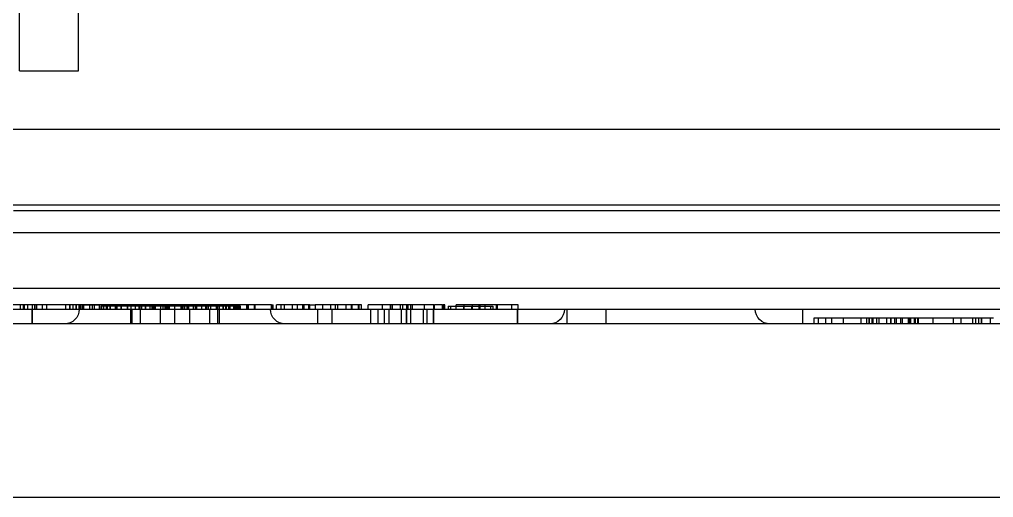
# Model space of a CAD drawing. Extents: x 0 to 226, y 0 to 271.
# Drawn here: x 147.72 to 180.84, y 0 to 16.24 of the extents above; entities that cross this region are included whole.
import ezdxf

# ---------------------------------------------------------------- set-up
doc = ezdxf.new("R2010")
doc.units = 0
doc.layers.add('-15N-THT. THIẾT BỊ ĐÓNG MỞ', color=40, linetype='CONTINUOUS')

# ---------------------------------------------------------------- blocks, each defined once
blk = doc.blocks.new('06 - N - SC VSD CHIẾU TRÊN ATV630D30~D45N4')
at = {"layer": '-15N-THT. THIẾT BỊ ĐÓNG MỞ'}
for p, q in [((36.72, -256.5), (36.72, -236)), ((34.72, -256.5), (34.72, -251.208)), ((34.72, -256.5), (36.72, -256.5)), ((34.72, -256.5), (34.72, -256.5)), ((36.72, -256.5), (36.72, -256.5)), ((103.402, -258.5), (-103.412, -258.5)), ((-78.244, -261.05), (78.234, -261.05)), ((34.52, -261.242), (104.989, -261.242)), ((-104.264, -262), (104.99, -262)), ((69.79, -263.9), (10.2, -263.9)), ((2.9, -264.6), (77.09, -264.6)), ((38.517, -264.45), (33.935, -264.45)), ((34.751, -264.6), (34.751, -264.45)), ((34.856, -264.6), (34.856, -264.45)), ((34.885, -264.6), (34.885, -264.45)), ((34.893, -264.6), (34.893, -264.45)), ((35.001, -264.6), (35.001, -264.45)), ((35.15, -264.6), (35.15, -264.622)), ((35.15, -264.622), (35.15, -264.645)), ((35.16, -264.6), (35.16, -264.45)), ((35.241, -264.6), (35.241, -264.45)), ((35.296, -264.6), (35.296, -264.45)), ((35.307, -264.6), (35.307, -264.45)), ((35.504, -264.6), (35.504, -264.45)), ((35.646, -264.45), (35.646, -264.45)), ((35.646, -264.6), (35.646, -264.45)), ((36.295, -264.6), (36.295, -264.45)), ((36.428, -264.45), (36.428, -264.45)), ((36.428, -264.6), (36.428, -264.45)), ((36.445, -264.6), (36.445, -264.45)), ((36.544, -264.6), (36.544, -264.45)), ((36.648, -264.6), (36.648, -264.45)), ((36.659, -264.6), (36.659, -264.45)), ((36.749, -264.6), (36.749, -264.45)), ((36.798, -264.45), (36.798, -264.45)), ((36.798, -264.6), (36.798, -264.45)), ((36.798, -264.6), (36.798, -264.6)), ((36.819, -264.6), (36.819, -264.45)), ((36.871, -264.45), (37.673, -264.45)), ((36.871, -264.6), (36.871, -264.45)), ((36.903, -264.6), (36.903, -264.45)), ((37.106, -264.6), (37.106, -264.45)), ((37.203, -264.6), (37.203, -264.45)), ((37.254, -264.45), (37.254, -264.6)), ((37.445, -264.6), (37.445, -264.45)), ((41.219, -264.5), (37.5, -264.5)), ((37.5, -264.5), (37.5, -264.6)), ((37.5, -264.6), (37.5, -264.5)), ((37.5, -264.6), (37.5, -264.5)), ((37.574, -264.5), (37.574, -264.6)), ((37.577, -264.5), (37.577, -264.6)), ((37.579, -264.45), (37.579, -264.6)), ((37.58, -264.45), (37.58, -264.45)), ((37.58, -264.6), (37.58, -264.45)), ((37.673, -264.6), (37.673, -264.45)), ((37.712, -264.6), (37.712, -264.45)), ((37.795, -264.5), (37.795, -264.6)), ((37.804, -264.5), (37.804, -264.6)), ((37.984, -264.6), (37.984, -264.5)), ((37.984, -264.6), (37.984, -264.5)), ((37.985, -264.5), (37.985, -264.6)), ((38.034, -264.5), (38.034, -264.6)), ((38.034, -264.5), (38.034, -264.6)), ((38.162, -264.5), (38.162, -264.6)), ((38.165, -264.5), (38.165, -264.6)), ((38.173, -264.5), (38.173, -264.6)), ((38.178, -264.5), (38.178, -264.6)), ((38.382, -264.5), (38.382, -264.6)), ((38.39, -264.5), (38.39, -264.6)), ((38.391, -264.6), (38.391, -264.45)), ((38.492, -264.6), (38.492, -265.1)), ((38.517, -264.45), (38.517, -264.45)), ((40.474, -264.45), (38.517, -264.45)), ((38.517, -264.45), (38.517, -264.45)), ((38.517, -264.6), (38.517, -264.45)), ((38.517, -264.6), (38.517, -264.45)), ((38.544, -264.6), (38.544, -265.1)), ((38.648, -264.5), (38.648, -264.6)), ((38.654, -264.5), (38.654, -264.6)), ((38.657, -264.5), (38.657, -264.6)), ((38.781, -264.5), (38.781, -264.6)), ((38.818, -264.6), (38.818, -265.1)), ((38.822, -264.45), (38.822, -264.45)), ((38.822, -264.6), (38.822, -264.45)), ((38.869, -264.5), (38.869, -264.6)), ((38.991, -264.5), (38.991, -264.6)), ((38.991, -264.6), (39.327, -264.6)), ((39.003, -264.5), (39.003, -264.6)), ((39.151, -264.5), (39.151, -264.6)), ((39.236, -264.6), (39.236, -264.5)), ((39.242, -264.5), (39.242, -264.6)), ((39.277, -264.6), (39.277, -264.5)), ((39.293, -264.5), (39.293, -264.6)), ((39.299, -264.45), (39.299, -264.45)), ((39.299, -264.6), (39.299, -264.45)), ((39.327, -264.5), (39.327, -264.6)), ((39.327, -264.6), (39.327, -264.5)), ((39.5, -264.6), (39.5, -265.1)), ((39.515, -264.5), (39.515, -264.6)), ((39.608, -264.6), (39.608, -264.45)), ((39.676, -264.6), (39.676, -264.5)), ((39.699, -264.45), (39.699, -264.45)), ((39.699, -264.6), (39.699, -264.45)), ((39.699, -264.6), (39.699, -264.6)), ((39.731, -264.45), (39.731, -264.45)), ((39.731, -264.6), (39.731, -264.45)), ((39.737, -264.5), (39.737, -264.6)), ((39.759, -264.45), (39.759, -264.45)), ((39.759, -264.6), (39.759, -264.45)), ((39.759, -264.6), (39.759, -264.6)), ((39.788, -264.6), (39.788, -264.5)), ((39.811, -264.5), (39.811, -264.6)), ((39.812, -264.6), (39.812, -264.5)), ((40, -265.1), (40, -264.5)), ((40.212, -264.6), (40.212, -264.5)), ((40.224, -264.5), (40.224, -264.5)), ((40.224, -264.6), (40.224, -264.5)), ((40.224, -264.6), (40.224, -264.6)), ((40.228, -264.6), (40.228, -264.5)), ((40.255, -264.6), (40.255, -264.5)), ((40.286, -264.6), (40.286, -264.5)), ((40.342, -264.6), (40.342, -264.5)), ((40.419, -264.6), (40.419, -264.45)), ((40.436, -264.6), (40.436, -264.45)), ((40.46, -264.6), (40.46, -264.5)), ((40.474, -264.45), (40.474, -264.45)), ((42.713, -264.45), (40.474, -264.45)), ((40.474, -264.6), (40.474, -264.45)), ((40.474, -264.6), (40.474, -264.6)), ((40.5, -264.6), (40.5, -265.1)), ((40.634, -264.6), (40.634, -264.5)), ((40.634, -264.6), (40.634, -264.5)), ((40.702, -264.5), (40.702, -264.5)), ((40.702, -264.6), (40.702, -264.5)), ((40.707, -264.5), (40.707, -264.6)), ((40.753, -264.45), (40.753, -264.45)), ((40.753, -264.6), (40.753, -264.45)), ((40.923, -264.6), (40.923, -264.45)), ((41.053, -264.6), (41.053, -264.45)), ((41.093, -264.6), (41.093, -264.5)), ((41.131, -264.5), (41.131, -264.6)), ((41.182, -264.6), (41.182, -265.1)), ((42.234, -264.5), (41.219, -264.5)), ((41.219, -264.5), (41.219, -264.6)), ((41.423, -264.6), (41.423, -264.5)), ((41.456, -264.6), (41.456, -265.1)), ((41.468, -264.6), (41.468, -264.45)), ((41.468, -264.6), (41.468, -264.45)), ((41.508, -264.6), (41.508, -265.1)), ((41.517, -264.6), (41.517, -264.45)), ((41.64, -264.6), (41.64, -264.5)), ((41.658, -264.6), (41.658, -264.5)), ((41.735, -264.6), (41.735, -264.5)), ((41.746, -264.6), (41.746, -264.45)), ((41.751, -264.6), (41.751, -264.45)), ((41.754, -264.6), (41.754, -264.5)), ((41.842, -264.6), (41.842, -264.5)), ((41.881, -264.6), (41.881, -264.5)), ((42.004, -264.6), (42.004, -264.5)), ((42.004, -264.6), (42.004, -264.5)), ((42.047, -264.6), (42.047, -264.5)), ((42.092, -264.6), (42.092, -264.5)), ((42.112, -264.6), (42.112, -264.5)), ((42.132, -264.6), (42.132, -264.45)), ((42.149, -264.6), (42.149, -264.45)), ((42.164, -264.45), (42.164, -264.45)), ((42.164, -264.6), (42.164, -264.45)), ((42.164, -264.6), (42.164, -264.6)), ((42.171, -264.6), (42.171, -264.5)), ((42.198, -264.6), (42.198, -264.5)), ((42.208, -264.6), (42.208, -264.45)), ((42.21, -264.6), (42.21, -264.45)), ((42.234, -264.6), (42.234, -264.5)), ((42.455, -264.6), (42.455, -264.45)), ((42.461, -264.6), (42.461, -264.45)), ((42.475, -264.6), (42.475, -264.45)), ((42.51, -264.45), (42.51, -264.45)), ((42.51, -264.6), (42.51, -264.45)), ((42.51, -264.6), (42.51, -264.6)), ((42.738, -264.45), (42.713, -264.45)), ((42.713, -264.45), (42.713, -264.45)), ((42.713, -264.6), (42.713, -264.45)), ((42.713, -264.6), (42.713, -264.6)), ((43.293, -264.45), (42.738, -264.45)), ((42.738, -264.6), (42.738, -264.45)), ((43.293, -264.45), (43.349, -264.45)), ((43.293, -264.45), (43.293, -264.45)), ((43.293, -264.6), (43.293, -264.45)), ((43.329, -264.6), (43.329, -264.45)), ((43.349, -264.6), (43.349, -264.45)), ((44.588, -264.45), (43.454, -264.45)), ((43.454, -264.6), (43.454, -264.45)), ((43.612, -264.6), (43.612, -264.45)), ((43.736, -264.6), (43.736, -264.45)), ((43.999, -264.6), (43.999, -264.45)), ((44.168, -264.6), (44.168, -264.45)), ((44.349, -264.6), (44.349, -264.45)), ((44.402, -264.6), (44.402, -264.45)), ((44.557, -264.45), (44.557, -264.45)), ((44.557, -264.6), (44.557, -264.45)), ((44.557, -264.6), (44.557, -264.6)), ((44.588, -264.45), (44.774, -264.45)), ((44.588, -264.45), (44.588, -264.45)), ((44.588, -264.6), (44.588, -264.45)), ((46.345, -264.45), (44.774, -264.45)), ((44.774, -264.45), (44.774, -264.6)), ((44.85, -264.6), (44.85, -264.622)), ((44.85, -264.622), (44.85, -264.645)), ((45.029, -264.6), (45.029, -264.45)), ((45.302, -264.6), (45.302, -264.45)), ((45.339, -264.6), (45.339, -265.1)), ((45.468, -264.45), (45.468, -264.45)), ((45.468, -264.6), (45.468, -264.45)), ((45.468, -264.6), (45.468, -264.6)), ((45.548, -264.45), (45.548, -264.45)), ((45.548, -264.6), (45.548, -264.45)), ((45.826, -264.45), (45.826, -264.45)), ((45.826, -264.6), (45.826, -264.45)), ((45.826, -264.6), (45.826, -264.6)), ((46.005, -264.6), (46.005, -264.45)), ((46.027, -264.6), (46.027, -264.45)), ((46.25, -264.45), (46.25, -264.45)), ((46.25, -264.6), (46.25, -264.45)), ((46.25, -264.6), (46.25, -264.6)), ((46.273, -264.45), (46.273, -264.45)), ((46.273, -264.6), (46.273, -264.45)), ((46.273, -264.6), (46.273, -264.6)), ((46.345, -264.45), (46.345, -264.45)), ((46.345, -264.6), (46.345, -264.45)), ((46.345, -264.6), (46.345, -264.6)), ((47.06, -264.45), (46.58, -264.45)), ((46.58, -264.6), (46.58, -264.45)), ((46.661, -265.1), (46.661, -264.6)), ((46.902, -264.6), (46.902, -265.1)), ((47.06, -264.45), (47.06, -264.45)), ((48.805, -264.45), (47.06, -264.45)), ((47.06, -264.6), (47.06, -264.45)), ((47.06, -264.6), (47.06, -264.6)), ((47.124, -264.6), (47.124, -265.1)), ((47.28, -264.6), (47.28, -265.1)), ((47.338, -264.45), (47.338, -264.45)), ((47.338, -264.6), (47.338, -264.45)), ((47.338, -264.6), (47.338, -264.6)), ((47.391, -264.6), (47.391, -264.45)), ((47.407, -264.6), (47.407, -264.45)), ((47.68, -264.6), (47.68, -264.45)), ((47.7, -264.6), (47.7, -265.1)), ((47.752, -264.6), (47.752, -264.45)), ((47.864, -264.6), (47.864, -265.1)), ((47.874, -264.6), (47.874, -265.1)), ((47.894, -264.6), (47.894, -264.45)), ((47.941, -264.6), (47.941, -264.45)), ((48.024, -264.6), (48.024, -264.45)), ((48.028, -265.1), (48.028, -264.6)), ((48.088, -264.6), (48.088, -264.45)), ((48.453, -265.1), (48.453, -264.6)), ((48.49, -264.6), (48.49, -264.45)), ((48.578, -265.1), (48.578, -264.6)), ((48.79, -264.6), (48.79, -265.1)), ((48.8, -264.6), (48.8, -265.1)), ((48.805, -264.45), (48.842, -264.45)), ((48.805, -264.6), (48.805, -264.45)), ((48.812, -264.6), (48.812, -264.45)), ((48.827, -264.45), (48.827, -264.45)), ((49.105, -264.45), (48.827, -264.45)), ((48.827, -264.6), (48.827, -264.45)), ((48.827, -264.6), (48.827, -264.6)), ((49.105, -264.45), (49.122, -264.45)), ((49.105, -264.45), (49.105, -264.45)), ((49.105, -264.6), (49.105, -264.45)), ((49.115, -264.6), (49.115, -264.45)), ((49.136, -264.45), (49.122, -264.45)), ((49.122, -264.6), (49.122, -264.45)), ((49.136, -264.45), (49.136, -264.45)), ((49.179, -264.45), (49.136, -264.45)), ((49.136, -264.6), (49.136, -264.45)), ((49.136, -264.6), (49.136, -264.6)), ((49.181, -264.45), (49.179, -264.45)), ((49.179, -264.6), (49.179, -264.45)), ((49.181, -264.6), (49.181, -264.45)), ((49.3, -264.5), (50.819, -264.5)), ((49.3, -264.5), (49.3, -264.6)), ((49.388, -264.6), (49.388, -264.5)), ((49.566, -264.45), (49.566, -264.45)), ((51.672, -264.45), (49.566, -264.45)), ((49.566, -264.6), (49.566, -264.45)), ((49.566, -264.6), (49.566, -264.6)), ((49.812, -264.5), (49.812, -264.6)), ((49.837, -264.6), (49.837, -264.45)), ((50.095, -264.6), (50.095, -264.5)), ((50.122, -264.6), (50.122, -264.45)), ((50.349, -264.45), (50.349, -264.45)), ((50.349, -264.6), (50.349, -264.45)), ((50.384, -264.6), (50.384, -264.45)), ((50.552, -264.6), (50.552, -264.45)), ((50.731, -264.5), (50.731, -264.6)), ((50.819, -264.5), (50.819, -264.6)), ((50.942, -264.45), (50.942, -264.45)), ((50.942, -264.6), (50.942, -264.45)), ((50.942, -264.6), (50.942, -264.6)), ((50.974, -264.45), (50.974, -264.45)), ((50.974, -264.6), (50.974, -264.45)), ((51.457, -264.6), (51.457, -264.45)), ((51.65, -264.6), (51.65, -264.622)), ((51.65, -264.622), (51.65, -264.645)), ((51.672, -264.6), (51.672, -264.45)), ((53.339, -265.1), (53.339, -264.6)), ((54.671, -265.1), (54.671, -264.6)), ((61.34, -264.6), (61.34, -264.622)), ((61.34, -264.622), (61.34, -264.645)), ((35.15, -264.645), (35.15, -264.667)), ((35.15, -264.667), (35.15, -264.689)), ((35.15, -264.689), (35.15, -264.711)), ((35.15, -264.711), (35.15, -264.733)), ((35.15, -264.733), (35.15, -264.755)), ((35.15, -264.755), (35.15, -264.776)), ((35.15, -264.776), (35.15, -264.797)), ((35.15, -264.797), (35.15, -264.817)), ((35.15, -264.817), (35.15, -264.837)), ((35.15, -264.837), (35.15, -264.857)), ((35.15, -264.857), (35.15, -264.876)), ((35.15, -264.876), (35.15, -264.894)), ((35.15, -264.894), (35.15, -264.912)), ((35.15, -264.912), (35.15, -264.929)), ((35.15, -264.929), (35.15, -264.946)), ((35.15, -264.946), (35.15, -264.961)), ((35.15, -264.961), (35.15, -264.976)), ((44.85, -264.645), (44.85, -264.667)), ((44.85, -264.667), (44.85, -264.689)), ((44.85, -264.689), (44.85, -264.711)), ((44.85, -264.711), (44.85, -264.733)), ((44.85, -264.733), (44.85, -264.755)), ((44.85, -264.755), (44.85, -264.776)), ((44.85, -264.776), (44.85, -264.797)), ((44.85, -264.797), (44.85, -264.817)), ((44.85, -264.817), (44.85, -264.837)), ((44.85, -264.837), (44.85, -264.857)), ((44.85, -264.857), (44.85, -264.876)), ((44.85, -264.876), (44.85, -264.894)), ((44.85, -264.894), (44.85, -264.912)), ((44.85, -264.912), (44.85, -264.929)), ((44.85, -264.929), (44.85, -264.946)), ((44.85, -264.946), (44.85, -264.961)), ((44.85, -264.961), (44.85, -264.976)), ((51.65, -264.645), (51.65, -264.667)), ((51.65, -264.667), (51.65, -264.689)), ((51.65, -264.689), (51.65, -264.711)), ((51.65, -264.711), (51.65, -264.733)), ((51.65, -264.733), (51.65, -264.755)), ((51.65, -264.755), (51.65, -264.776)), ((51.65, -264.776), (51.65, -264.797)), ((51.65, -264.797), (51.65, -264.817)), ((51.65, -264.817), (51.65, -264.837)), ((51.65, -264.837), (51.65, -264.857)), ((51.65, -264.857), (51.65, -264.876)), ((51.65, -264.876), (51.65, -264.894)), ((51.65, -264.894), (51.65, -264.912)), ((51.65, -264.912), (51.65, -264.929)), ((51.65, -264.929), (51.65, -264.946)), ((51.65, -264.946), (51.65, -264.961)), ((51.65, -264.961), (51.65, -264.976)), ((61.34, -264.645), (61.34, -264.667)), ((61.34, -264.667), (61.34, -264.689)), ((61.34, -264.689), (61.34, -264.711)), ((61.34, -264.711), (61.34, -264.733)), ((61.34, -264.733), (61.34, -264.755)), ((61.34, -264.755), (61.34, -264.776)), ((61.34, -264.776), (61.34, -264.797)), ((61.34, -264.797), (61.34, -264.817)), ((61.34, -264.817), (61.34, -264.837)), ((61.34, -264.837), (61.34, -264.857)), ((61.34, -264.857), (61.34, -264.876)), ((61.34, -264.876), (61.34, -264.894)), ((61.34, -264.894), (61.34, -264.912)), ((61.34, -264.912), (61.34, -264.929)), ((61.34, -264.929), (61.34, -264.946)), ((61.34, -264.946), (61.34, -264.961)), ((61.34, -264.961), (61.34, -264.976)), ((61.74, -264.9), (67.84, -264.9)), ((61.74, -264.9), (61.74, -264.9)), ((61.74, -265.1), (61.74, -264.9)), ((61.883, -265.1), (61.883, -264.9)), ((62.14, -264.9), (62.14, -264.9)), ((62.14, -265.1), (62.14, -264.9)), ((62.34, -264.9), (62.34, -264.9)), ((62.34, -265.1), (62.34, -264.9)), ((62.74, -264.9), (62.74, -264.9)), ((62.74, -265.1), (62.74, -264.9)), ((63.337, -265.1), (63.337, -264.9)), ((63.533, -265.1), (63.533, -264.9)), ((63.601, -264.9), (63.601, -265.1)), ((63.619, -265.1), (63.619, -264.9)), ((63.699, -264.9), (63.699, -265.1)), ((63.736, -264.9), (63.736, -265.1)), ((63.863, -264.9), (63.863, -265.1)), ((63.936, -264.9), (63.936, -265.1)), ((64.201, -264.9), (64.201, -265.1)), ((64.344, -265.1), (64.344, -264.9)), ((64.35, -264.9), (64.35, -265.1)), ((64.483, -265.1), (64.483, -264.9)), ((64.526, -264.9), (64.526, -265.1)), ((64.532, -264.9), (64.532, -265.1)), ((64.675, -264.9), (64.675, -265.1)), ((64.677, -264.9), (64.677, -265.1)), ((64.74, -265.1), (64.74, -264.9)), ((64.935, -264.9), (64.935, -265.1)), ((64.997, -265.1), (64.997, -264.9)), ((65.015, -264.9), (65.015, -265.1)), ((65.147, -264.9), (65.147, -265.1)), ((65.181, -264.9), (65.181, -265.1)), ((65.261, -265.1), (65.261, -264.9)), ((65.279, -264.9), (65.279, -265.1)), ((65.777, -264.9), (65.777, -265.1)), ((66.483, -265.1), (66.483, -264.9)), ((66.74, -264.9), (66.74, -264.9)), ((66.74, -265.1), (66.74, -264.9)), ((67.14, -264.9), (67.14, -264.9)), ((67.14, -265.1), (67.14, -264.9)), ((67.237, -265.1), (67.237, -264.9)), ((67.34, -264.9), (67.34, -264.9)), ((67.34, -265.1), (67.34, -264.9)), ((67.34, -265.1), (67.34, -264.9)), ((67.433, -265.1), (67.433, -264.9)), ((67.433, -265.1), (67.433, -264.9)), ((67.44, -265.1), (67.44, -264.9)), ((67.74, -264.9), (67.74, -264.9)), ((67.74, -265.1), (67.74, -264.9)), ((79.961, -265.1), (0.029, -265.1)), ((35.15, -265.068), (35.149, -265.075)), ((35.149, -265.075), (35.149, -265.082)), ((35.149, -265.082), (35.149, -265.087)), ((35.149, -265.087), (35.149, -265.092)), ((35.149, -265.092), (35.149, -265.095)), ((35.149, -265.095), (35.149, -265.098)), ((35.149, -265.098), (35.149, -265.099)), ((35.149, -265.099), (35.149, -265.1)), ((35.15, -264.976), (35.15, -264.991)), ((35.15, -264.991), (35.15, -265.004)), ((35.15, -265.004), (35.15, -265.017)), ((35.15, -265.017), (35.15, -265.029)), ((35.15, -265.029), (35.15, -265.04)), ((35.15, -265.04), (35.15, -265.05)), ((35.15, -265.05), (35.15, -265.06)), ((35.15, -265.06), (35.15, -265.068)), ((36.25, -265.1), (36.25, -265.1)), ((43.75, -265.1), (43.75, -265.1)), ((44.85, -264.976), (44.85, -264.991)), ((44.85, -264.991), (44.85, -265.004)), ((44.85, -265.004), (44.85, -265.017)), ((44.85, -265.017), (44.85, -265.029)), ((44.85, -265.029), (44.85, -265.04)), ((44.85, -265.04), (44.85, -265.05)), ((44.85, -265.05), (44.85, -265.06)), ((44.85, -265.06), (44.85, -265.068)), ((44.85, -265.068), (44.851, -265.075)), ((44.851, -265.075), (44.851, -265.082)), ((44.851, -265.082), (44.851, -265.087)), ((44.851, -265.087), (44.851, -265.092)), ((44.851, -265.092), (44.851, -265.095)), ((44.851, -265.095), (44.851, -265.098)), ((44.851, -265.098), (44.851, -265.099)), ((44.851, -265.099), (44.851, -265.1)), ((51.65, -265.068), (51.649, -265.075)), ((51.649, -265.075), (51.649, -265.082)), ((51.649, -265.082), (51.649, -265.087)), ((51.649, -265.087), (51.649, -265.092)), ((51.649, -265.092), (51.649, -265.095)), ((51.649, -265.095), (51.649, -265.098)), ((51.649, -265.098), (51.649, -265.099)), ((51.649, -265.099), (51.649, -265.1)), ((51.65, -264.976), (51.65, -264.991)), ((51.65, -264.991), (51.65, -265.004)), ((51.65, -265.004), (51.65, -265.017)), ((51.65, -265.017), (51.65, -265.029)), ((51.65, -265.029), (51.65, -265.04)), ((51.65, -265.04), (51.65, -265.05)), ((51.65, -265.05), (51.65, -265.06)), ((51.65, -265.06), (51.65, -265.068)), ((52.75, -265.1), (52.75, -265.1)), ((60.24, -265.1), (60.24, -265.1)), ((61.34, -264.976), (61.34, -264.991)), ((61.34, -264.991), (61.34, -265.004)), ((61.34, -265.004), (61.34, -265.017)), ((61.34, -265.017), (61.34, -265.029)), ((61.34, -265.029), (61.34, -265.04)), ((61.34, -265.04), (61.34, -265.05)), ((61.34, -265.05), (61.34, -265.06)), ((61.34, -265.06), (61.34, -265.068)), ((61.34, -265.068), (61.341, -265.075)), ((61.341, -265.075), (61.341, -265.082)), ((61.341, -265.082), (61.341, -265.087)), ((61.341, -265.087), (61.341, -265.092)), ((61.341, -265.092), (61.341, -265.095)), ((61.341, -265.095), (61.341, -265.098)), ((61.341, -265.098), (61.341, -265.099)), ((61.341, -265.099), (61.341, -265.1)), ((61.74, -265.1), (61.74, -265.1)), ((62.14, -265.1), (62.14, -265.1)), ((62.34, -265.1), (62.34, -265.1)), ((62.74, -265.1), (62.74, -265.1)), ((66.74, -265.1), (66.74, -265.1)), ((67.14, -265.1), (67.14, -265.1)), ((67.34, -265.1), (67.34, -265.1)), ((67.74, -265.1), (67.74, -265.1)), ((112.995, -271), (-113.005, -271))]:
    blk.add_line(p, q, dxfattribs=at)
at = {"layer": '-15N-THT. THIẾT BỊ ĐÓNG MỞ', "extrusion": (0, 0, -1)}
for centre, major_axis, ratio, start_param, end_param in [((35.15, -264.6), (0, 0.5), 0.000005, 3.141593, 4.712389), ((36.25, -264.6), (0, 0.5), 1, 1.570796, 3.141592), ((43.75, -264.6), (0, -0.5), 1, 0, 1.570796), ((44.85, -264.6), (0, -0.5), 0.000005, -1.570796, 0), ((51.65, -264.6), (0, 0.5), 0.000005, 3.141593, 4.712389), ((52.75, -264.6), (0, 0.5), 1, 1.570796, 3.141592), ((60.24, -264.6), (0, -0.5), 1, 0, 1.570796), ((61.34, -264.6), (0, -0.5), 0.000005, -1.570796, 0)]:
    blk.add_ellipse(centre, major_axis=major_axis, ratio=ratio, start_param=start_param, end_param=end_param, dxfattribs=at)

msp = doc.modelspace()

# ---------------------------------------------------------------- block references
msp.add_blockref('06 - N - SC VSD CHIẾU TRÊN ATV630D30~D45N4', (113.005, 271))

doc.saveas('drawing.dxf')
